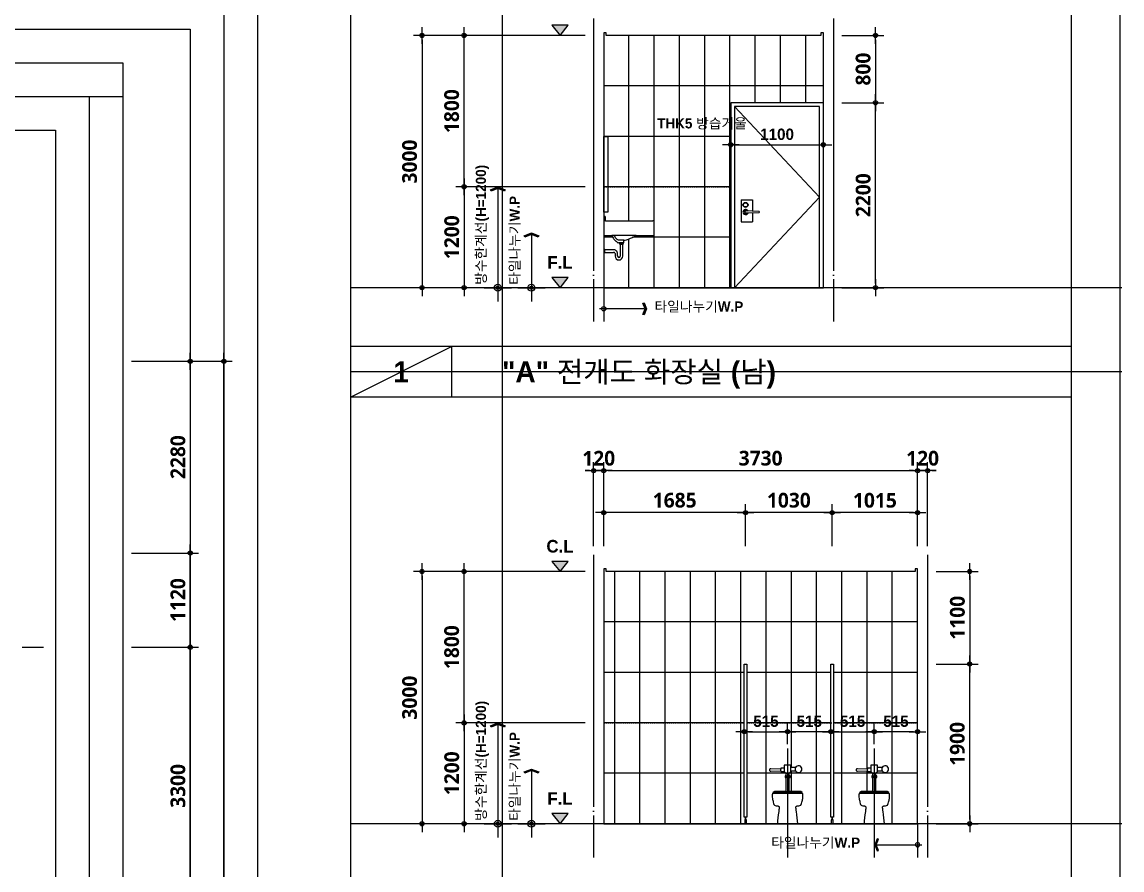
# Model space of a CAD drawing. Header units: millimetres. Extents: x 0 to 336000, y 0 to 30768.
# Drawn here: x 65425 to 78500, y 15100 to 25185 of the extents above; entities that cross this region are included whole.
import ezdxf
from ezdxf.enums import TextEntityAlignment as Align

# ---------------------------------------------------------------- set-up
doc = ezdxf.new("R2010")
doc.units = ezdxf.units.MM
doc.header["$LTSCALE"] = 50
doc.linetypes.add('CEN', pattern=[62, 60, -1, 0, -1])
doc.linetypes.add('HID', pattern=[0.5, 0.25, -0.25])
doc.layers.get('Defpoints').update_dxf_attribs({"color": 153})
for name, color, linetype in [('A-ANNO-DIM', 4, 'Continuous'), ('A-ANNO-GRA1', 7, 'Continuous'), ('A-ANNO-LEAD', 4, 'Continuous'), ('A-ANNO-SYMB', 7, 'Continuous'), ('A-ANNO-TEXT1', 7, 'Continuous'), ('A-CEN', 1, 'CEN'), ('A-FLOR-TOIL-ELE1', 3, 'Continuous'), ('A-FLOR-TOIL-ELE2', 4, 'Continuous'), ('A-FLOR-TOIL-TILE', 8, 'Continuous'), ('A-ST-AXIS-DIM', 7, 'Continuous'), ('CEN', 1, 'Continuous'), ('DIM', 7, 'Continuous'), ('DOOR', 4, 'Continuous'), ('ELE2', 3, 'Continuous'), ('FUR', 4, 'Continuous'), ('HID', 7, 'HID'), ('TIL', 8, 'Continuous'), ('TO', 4, 'Continuous'), ('WIN', 6, 'Continuous')]:
    doc.layers.add(name, color=color, linetype=linetype)
doc.layers.add('G(그리드1)', color=185, linetype='Continuous', plot=False)
doc.layers.add('G(그리드2)', color=235, linetype='Continuous', plot=False)
doc.styles.add('2020음성 1차', font='나눔고딕Bold.ttf')
doc.styles.add('SH_진천_나눔', font='')
doc.styles.get('SH_진천_나눔').set_extended_font_data('NanumGothic', bold=True)
doc.dimstyles.new('SHP 50', dxfattribs={"dimscale": 50, "dimtxt": 3.5, "dimasz": 1, "dimexe": 2, "dimexo": 2, "dimgap": 1, "dimtad": 1, "dimdec": 0, "dimzin": 0, "dimdsep": 46, "dimtxsty": 'SH_진천_나눔', "dimblk": 'DIMDOT', "dimcen": 0.09, "dimclrd": 256, "dimclre": 256, "dimclrt": 3, "dimadec": 0, "dimazin": 1, "dimtfac": 1, "dimtdec": 0, "dimtix": 1, "dimtmove": 2, "dimatfit": 0, "dimldrblk": 'DIMDOT', "dimfxl": 1, "dimtolj": 1, "dimtzin": 0, "dimlwd": -1, "dimlwe": -1, "dimarcsym": 0})
doc.dimstyles.new('SHP 50내부', dxfattribs={"dimscale": 50, "dimtxt": 2.7, "dimasz": 1, "dimexe": 2, "dimexo": 2, "dimgap": 1, "dimtad": 1, "dimdec": 0, "dimzin": 0, "dimdsep": 46, "dimtxsty": '2020음성 1차', "dimblk": 'DIMDOT', "dimcen": 0.09, "dimclrd": 256, "dimclre": 256, "dimclrt": 3, "dimadec": 0, "dimazin": 1, "dimtfac": 1, "dimtdec": 0, "dimtix": 1, "dimtmove": 2, "dimatfit": 0, "dimldrblk": 'DIMDOT', "dimfxl": 1, "dimtolj": 1, "dimtzin": 0, "dimlwd": -1, "dimlwe": -1, "dimarcsym": 0})

# ---------------------------------------------------------------- blocks, each defined once
blk = doc.blocks.new('DIMDOT')
at = {"color": 0}
blk.add_line((-2, 0), (2, 0), dxfattribs=at)
for radius in [0.5, 0.25]:
    blk.add_circle((0, 0), radius, dxfattribs=at)
blk = doc.blocks.new('*D15667')
at = {"layer": 'A-ST-AXIS-DIM'}
for p, q in [((66725, 21150), (67925, 21150)), ((67825, 7400), (67825, 21100)), ((66725, 7350), (67925, 7350))]:
    blk.add_line(p, q, dxfattribs=at)
at = {"layer": 'Defpoints', "color": 0}
for p in [(66625, 21150), (67825, 21150), (66625, 7350)]:
    blk.add_point(p, dxfattribs=at)
at = {"layer": 'A-ST-AXIS-DIM', "linetype": 'ByBlock', "xscale": 50, "yscale": 50, "zscale": 50}
for p, rotation in [((67825, 21150), 90), ((67825, 7350), 270)]:
    blk.add_blockref('DIMDOT', p, dxfattribs=dict(at, rotation=rotation))
at = {"layer": 'A-ST-AXIS-DIM', "color": 3, "insert": (67679, 14250), "char_height": 175, "attachment_point": 5, "rotation": 90, "style": 'SH_진천_나눔'}
blk.add_mtext('\\A1;13800', dxfattribs=at)
blk = doc.blocks.new('*D15668')
at = {"layer": 'A-ST-AXIS-DIM'}
for p, q in [((66725, 21150), (67525, 21150)), ((67425, 21100), (67425, 18920)), ((66725, 18870), (67525, 18870))]:
    blk.add_line(p, q, dxfattribs=at)
at = {"layer": 'Defpoints', "color": 0}
for p in [(66625, 21150), (66625, 18870), (67425, 18870)]:
    blk.add_point(p, dxfattribs=at)
at = {"layer": 'A-ST-AXIS-DIM', "linetype": 'ByBlock', "xscale": 50, "yscale": 50, "zscale": 50}
for p, rotation in [((67425, 21150), 90), ((67425, 18870), 270)]:
    blk.add_blockref('DIMDOT', p, dxfattribs=dict(at, rotation=rotation))
at = {"layer": 'A-ST-AXIS-DIM', "color": 3, "insert": (67279, 20010), "char_height": 175, "attachment_point": 5, "rotation": 90, "style": 'SH_진천_나눔'}
blk.add_mtext('\\A1;2280', dxfattribs=at)
blk = doc.blocks.new('*D15669')
at = {"layer": 'A-ST-AXIS-DIM'}
for p, q in [((66725, 17750), (67525, 17750)), ((67425, 14500), (67425, 17700)), ((66725, 14450), (67525, 14450))]:
    blk.add_line(p, q, dxfattribs=at)
at = {"layer": 'Defpoints', "color": 0}
for p in [(66625, 17750), (67425, 17750), (66625, 14450)]:
    blk.add_point(p, dxfattribs=at)
at = {"layer": 'A-ST-AXIS-DIM', "linetype": 'ByBlock', "xscale": 50, "yscale": 50, "zscale": 50}
for p, rotation in [((67425, 17750), 90), ((67425, 14450), 270)]:
    blk.add_blockref('DIMDOT', p, dxfattribs=dict(at, rotation=rotation))
at = {"layer": 'A-ST-AXIS-DIM', "color": 3, "insert": (67279, 16100), "char_height": 175, "attachment_point": 5, "rotation": 90, "style": 'SH_진천_나눔'}
blk.add_mtext('\\A1;3300', dxfattribs=at)
blk = doc.blocks.new('*D16181')
at = {"layer": 'A-ST-AXIS-DIM'}
for p, q in [((66725, 18870), (67525, 18870)), ((67425, 17800), (67425, 18820)), ((66725, 17750), (67525, 17750))]:
    blk.add_line(p, q, dxfattribs=at)
at = {"layer": 'Defpoints', "color": 0}
for p in [(66625, 18870), (67425, 18870), (66625, 17750)]:
    blk.add_point(p, dxfattribs=at)
at = {"layer": 'A-ST-AXIS-DIM', "linetype": 'ByBlock', "xscale": 50, "yscale": 50, "zscale": 50}
for p, rotation in [((67425, 18870), 90), ((67425, 17750), 270)]:
    blk.add_blockref('DIMDOT', p, dxfattribs=dict(at, rotation=rotation))
at = {"layer": 'A-ST-AXIS-DIM', "color": 3, "insert": (67279, 18310), "char_height": 175, "attachment_point": 5, "rotation": 90, "style": 'SH_진천_나눔'}
blk.add_mtext('\\A1;1120', dxfattribs=at)
blk = doc.blocks.new('*D20663')
at = {"layer": 'A-ST-AXIS-DIM'}
for p, q in [((72120, 25025), (70080, 25025)), ((70180, 24975), (70180, 22075)), ((72120, 22025), (70080, 22025))]:
    blk.add_line(p, q, dxfattribs=at)
at = {"layer": 'Defpoints', "color": 0}
for p in [(72220, 25025), (70180, 22025), (72220, 22025)]:
    blk.add_point(p, dxfattribs=at)
at = {"layer": 'A-ST-AXIS-DIM', "linetype": 'ByBlock', "xscale": 50, "yscale": 50, "zscale": 50}
for p, rotation in [((70180, 25025), 90), ((70180, 22025), 270)]:
    blk.add_blockref('DIMDOT', p, dxfattribs=dict(at, rotation=rotation))
at = {"layer": 'A-ST-AXIS-DIM', "color": 3, "insert": (70033, 23525), "char_height": 175, "attachment_point": 5, "rotation": 90, "style": 'SH_진천_나눔'}
blk.add_mtext('\\A1;3000', dxfattribs=at)
blk = doc.blocks.new('*D20664')
at = {"layer": 'A-ST-AXIS-DIM'}
for p, q in [((72120, 25025), (70580, 25025)), ((70680, 23275), (70680, 24975)), ((72120, 23225), (70580, 23225))]:
    blk.add_line(p, q, dxfattribs=at)
at = {"layer": 'Defpoints', "color": 0}
for p in [(70680, 25025), (72220, 25025), (72220, 23225)]:
    blk.add_point(p, dxfattribs=at)
at = {"layer": 'A-ST-AXIS-DIM', "linetype": 'ByBlock', "xscale": 50, "yscale": 50, "zscale": 50}
for p, rotation in [((70680, 25025), 90), ((70680, 23225), 270)]:
    blk.add_blockref('DIMDOT', p, dxfattribs=dict(at, rotation=rotation))
at = {"layer": 'A-ST-AXIS-DIM', "color": 3, "insert": (70533, 24125), "char_height": 175, "attachment_point": 5, "rotation": 90, "style": 'SH_진천_나눔'}
blk.add_mtext('\\A1;1800', dxfattribs=at)
blk = doc.blocks.new('*D20665')
at = {"layer": 'A-ST-AXIS-DIM'}
for p, q in [((72120, 23225), (70580, 23225)), ((70680, 23175), (70680, 22075)), ((72120, 22025), (70580, 22025))]:
    blk.add_line(p, q, dxfattribs=at)
at = {"layer": 'Defpoints', "color": 0}
for p in [(72220, 23225), (70680, 22025), (72220, 22025)]:
    blk.add_point(p, dxfattribs=at)
at = {"layer": 'A-ST-AXIS-DIM', "linetype": 'ByBlock', "xscale": 50, "yscale": 50, "zscale": 50}
for p, rotation in [((70680, 23225), 90), ((70680, 22025), 270)]:
    blk.add_blockref('DIMDOT', p, dxfattribs=dict(at, rotation=rotation))
at = {"layer": 'A-ST-AXIS-DIM', "color": 3, "insert": (70534, 22625), "char_height": 175, "attachment_point": 5, "rotation": 90, "style": 'SH_진천_나눔'}
blk.add_mtext('\\A1;1200', dxfattribs=at)
blk = doc.blocks.new('*D20666')
at = {"layer": 'A-ST-AXIS-DIM'}
for p, q in [((75170, 24225), (75670, 24225)), ((75570, 22075), (75570, 24175)), ((75170, 22025), (75670, 22025))]:
    blk.add_line(p, q, dxfattribs=at)
at = {"layer": 'Defpoints', "color": 0}
for p in [(75070, 24225), (75570, 24225), (75070, 22025)]:
    blk.add_point(p, dxfattribs=at)
at = {"layer": 'A-ST-AXIS-DIM', "linetype": 'ByBlock', "xscale": 50, "yscale": 50, "zscale": 50}
for p, rotation in [((75570, 24225), 90), ((75570, 22025), 270)]:
    blk.add_blockref('DIMDOT', p, dxfattribs=dict(at, rotation=rotation))
at = {"layer": 'A-ST-AXIS-DIM', "color": 3, "insert": (75424, 23125), "char_height": 175, "attachment_point": 5, "rotation": 90, "style": 'SH_진천_나눔'}
blk.add_mtext('\\A1;2200', dxfattribs=at)
blk = doc.blocks.new('*D20667')
at = {"layer": 'A-ST-AXIS-DIM'}
for p, q in [((75170, 25025), (75670, 25025)), ((75570, 24975), (75570, 24275)), ((75170, 24225), (75670, 24225))]:
    blk.add_line(p, q, dxfattribs=at)
at = {"layer": 'Defpoints', "color": 0}
for p in [(75070, 25025), (75070, 24225), (75570, 24225)]:
    blk.add_point(p, dxfattribs=at)
at = {"layer": 'A-ST-AXIS-DIM', "linetype": 'ByBlock', "xscale": 50, "yscale": 50, "zscale": 50}
for p, rotation in [((75570, 25025), 90), ((75570, 24225), 270)]:
    blk.add_blockref('DIMDOT', p, dxfattribs=dict(at, rotation=rotation))
at = {"layer": 'A-ST-AXIS-DIM', "color": 3, "insert": (75423, 24625), "char_height": 175, "attachment_point": 5, "rotation": 90, "style": 'SH_진천_나눔'}
blk.add_mtext('\\A1;800', dxfattribs=at)
blk = doc.blocks.new('ARROWX')
blk.add_lwpolyline([(-0.2, -0.5), (-0.293, -0.463), (-0.108, 0), (-0.293, 0.463), (-0.2, 0.5), (0, 0)], close=True)
for points in [[(-0.2, 0.5), (-0.293, 0.463), (0, 0), (-0.108, 0)], [(0, 0), (-0.108, 0), (-0.2, -0.5), (-0.293, -0.463)]]:
    blk.add_solid(points)
blk = doc.blocks.new('Z_DOT')
at = {"layer": 'DIM', "color": 0}
for p, q in [((0, -3), (0, 3)), ((-3, 0), (3, 0))]:
    blk.add_line(p, q, dxfattribs=at)
for radius in [0.75, 0.375]:
    blk.add_circle((0, 0), radius, dxfattribs=at)
blk = doc.blocks.new('_CIDOTB')
at = {"color": 0, "linetype": 'ByBlock'}
blk.add_line((2, 0), (-1, 0), dxfattribs=at)
blk.add_circle((0, 0), 0.5, dxfattribs=at)
blk = doc.blocks.new('*D20671')
at = {"layer": 'A-ANNO-DIM'}
for p, q in [((73850, 23625), (73850, 23825)), ((74950, 23625), (74950, 23825)), ((73900, 23725), (74900, 23725))]:
    blk.add_line(p, q, dxfattribs=at)
at = {"layer": 'Defpoints', "color": 0}
for p in [(74950, 23725), (73850, 23525), (74950, 23525)]:
    blk.add_point(p, dxfattribs=at)
at = {"layer": 'A-ANNO-DIM', "linetype": 'ByBlock', "xscale": 50, "yscale": 50, "zscale": 50, "rotation": 180}
blk.add_blockref('DIMDOT', (73850, 23725), dxfattribs=at)
at = {"layer": 'A-ANNO-DIM', "linetype": 'ByBlock', "xscale": 50, "yscale": 50, "zscale": 50}
blk.add_blockref('DIMDOT', (74950, 23725), dxfattribs=at)
at = {"layer": 'A-ANNO-DIM', "color": 3, "insert": (74400, 23849), "char_height": 135, "attachment_point": 5, "style": '2020음성 1차'}
blk.add_mtext('\\A1;1100', dxfattribs=at)
blk = doc.blocks.new('*D20688')
at = {"layer": 'A-ST-AXIS-DIM'}
for p, q in [((72220, 18950), (72220, 19950)), ((72340, 18950), (72340, 19950)), ((72170, 19850), (72120, 19850)), ((72340, 19850), (72220, 19850)), ((72390, 19850), (72440, 19850))]:
    blk.add_line(p, q, dxfattribs=at)
at = {"layer": 'Defpoints', "color": 0}
for p in [(72220, 19850), (72220, 18850), (72340, 18850)]:
    blk.add_point(p, dxfattribs=at)
at = {"layer": 'A-ST-AXIS-DIM', "linetype": 'ByBlock', "xscale": 50, "yscale": 50, "zscale": 50}
blk.add_blockref('DIMDOT', (72220, 19850), dxfattribs=at)
at = {"layer": 'A-ST-AXIS-DIM', "linetype": 'ByBlock', "xscale": 50, "yscale": 50, "zscale": 50, "rotation": 180}
blk.add_blockref('DIMDOT', (72340, 19850), dxfattribs=at)
at = {"layer": 'A-ST-AXIS-DIM', "color": 3, "insert": (72280, 19996), "char_height": 175, "attachment_point": 5, "style": 'SH_진천_나눔'}
blk.add_mtext('\\A1;120', dxfattribs=at)
blk = doc.blocks.new('*D20689')
at = {"layer": 'A-ST-AXIS-DIM'}
for p, q in [((72340, 18950), (72340, 19950)), ((76070, 18950), (76070, 19950)), ((72390, 19850), (76020, 19850))]:
    blk.add_line(p, q, dxfattribs=at)
at = {"layer": 'Defpoints', "color": 0}
for p in [(76070, 19850), (72340, 18850), (76070, 18850)]:
    blk.add_point(p, dxfattribs=at)
at = {"layer": 'A-ST-AXIS-DIM', "linetype": 'ByBlock', "xscale": 50, "yscale": 50, "zscale": 50, "rotation": 180}
blk.add_blockref('DIMDOT', (72340, 19850), dxfattribs=at)
at = {"layer": 'A-ST-AXIS-DIM', "linetype": 'ByBlock', "xscale": 50, "yscale": 50, "zscale": 50}
blk.add_blockref('DIMDOT', (76070, 19850), dxfattribs=at)
at = {"layer": 'A-ST-AXIS-DIM', "color": 3, "insert": (74205, 19997), "char_height": 175, "attachment_point": 5, "style": 'SH_진천_나눔'}
blk.add_mtext('\\A1;3730', dxfattribs=at)
blk = doc.blocks.new('*D20690')
at = {"layer": 'A-ST-AXIS-DIM'}
for p, q in [((76070, 18950), (76070, 19950)), ((76190, 18950), (76190, 19950)), ((76020, 19850), (75970, 19850)), ((76070, 19850), (76190, 19850)), ((76240, 19850), (76290, 19850))]:
    blk.add_line(p, q, dxfattribs=at)
at = {"layer": 'Defpoints', "color": 0}
for p in [(76190, 19850), (76070, 18850), (76190, 18850)]:
    blk.add_point(p, dxfattribs=at)
at = {"layer": 'A-ST-AXIS-DIM', "linetype": 'ByBlock', "xscale": 50, "yscale": 50, "zscale": 50}
blk.add_blockref('DIMDOT', (76070, 19850), dxfattribs=at)
at = {"layer": 'A-ST-AXIS-DIM', "linetype": 'ByBlock', "xscale": 50, "yscale": 50, "zscale": 50, "rotation": 180}
blk.add_blockref('DIMDOT', (76190, 19850), dxfattribs=at)
at = {"layer": 'A-ST-AXIS-DIM', "color": 3, "insert": (76130, 19996), "char_height": 175, "attachment_point": 5, "style": 'SH_진천_나눔'}
blk.add_mtext('\\A1;120', dxfattribs=at)
blk = doc.blocks.new('*D20691')
at = {"layer": 'A-ST-AXIS-DIM'}
for p, q in [((72120, 18650), (70080, 18650)), ((70180, 18600), (70180, 15700)), ((72120, 15650), (70080, 15650))]:
    blk.add_line(p, q, dxfattribs=at)
at = {"layer": 'Defpoints', "color": 0}
for p in [(72220, 18650), (70180, 15650), (72220, 15650)]:
    blk.add_point(p, dxfattribs=at)
at = {"layer": 'A-ST-AXIS-DIM', "linetype": 'ByBlock', "xscale": 50, "yscale": 50, "zscale": 50}
for p, rotation in [((70180, 18650), 90), ((70180, 15650), 270)]:
    blk.add_blockref('DIMDOT', p, dxfattribs=dict(at, rotation=rotation))
at = {"layer": 'A-ST-AXIS-DIM', "color": 3, "insert": (70033, 17150), "char_height": 175, "attachment_point": 5, "rotation": 90, "style": 'SH_진천_나눔'}
blk.add_mtext('\\A1;3000', dxfattribs=at)
blk = doc.blocks.new('*D20692')
at = {"layer": 'A-ST-AXIS-DIM'}
for p, q in [((72120, 18650), (70580, 18650)), ((70680, 16900), (70680, 18600)), ((72120, 16850), (70580, 16850))]:
    blk.add_line(p, q, dxfattribs=at)
at = {"layer": 'Defpoints', "color": 0}
for p in [(70680, 18650), (72220, 18650), (72220, 16850)]:
    blk.add_point(p, dxfattribs=at)
at = {"layer": 'A-ST-AXIS-DIM', "linetype": 'ByBlock', "xscale": 50, "yscale": 50, "zscale": 50}
for p, rotation in [((70680, 18650), 90), ((70680, 16850), 270)]:
    blk.add_blockref('DIMDOT', p, dxfattribs=dict(at, rotation=rotation))
at = {"layer": 'A-ST-AXIS-DIM', "color": 3, "insert": (70533, 17750), "char_height": 175, "attachment_point": 5, "rotation": 90, "style": 'SH_진천_나눔'}
blk.add_mtext('\\A1;1800', dxfattribs=at)
blk = doc.blocks.new('*D20693')
at = {"layer": 'A-ST-AXIS-DIM'}
for p, q in [((72120, 16850), (70580, 16850)), ((70680, 16800), (70680, 15700)), ((72120, 15650), (70580, 15650))]:
    blk.add_line(p, q, dxfattribs=at)
at = {"layer": 'Defpoints', "color": 0}
for p in [(72220, 16850), (70680, 15650), (72220, 15650)]:
    blk.add_point(p, dxfattribs=at)
at = {"layer": 'A-ST-AXIS-DIM', "linetype": 'ByBlock', "xscale": 50, "yscale": 50, "zscale": 50}
for p, rotation in [((70680, 16850), 90), ((70680, 15650), 270)]:
    blk.add_blockref('DIMDOT', p, dxfattribs=dict(at, rotation=rotation))
at = {"layer": 'A-ST-AXIS-DIM', "color": 3, "insert": (70534, 16250), "char_height": 175, "attachment_point": 5, "rotation": 90, "style": 'SH_진천_나눔'}
blk.add_mtext('\\A1;1200', dxfattribs=at)
blk = doc.blocks.new('*D20694')
at = {"layer": 'A-ST-AXIS-DIM'}
for p, q in [((76290, 17550), (76790, 17550)), ((76690, 15700), (76690, 17500)), ((76290, 15650), (76790, 15650))]:
    blk.add_line(p, q, dxfattribs=at)
at = {"layer": 'Defpoints', "color": 0}
for p in [(76190, 17550), (76690, 17550), (76190, 15650)]:
    blk.add_point(p, dxfattribs=at)
at = {"layer": 'A-ST-AXIS-DIM', "linetype": 'ByBlock', "xscale": 50, "yscale": 50, "zscale": 50}
for p, rotation in [((76690, 17550), 90), ((76690, 15650), 270)]:
    blk.add_blockref('DIMDOT', p, dxfattribs=dict(at, rotation=rotation))
at = {"layer": 'A-ST-AXIS-DIM', "color": 3, "insert": (76543, 16600), "char_height": 175, "attachment_point": 5, "rotation": 90, "style": 'SH_진천_나눔'}
blk.add_mtext('\\A1;1900', dxfattribs=at)
blk = doc.blocks.new('*D20695')
at = {"layer": 'A-ST-AXIS-DIM'}
for p, q in [((76290, 18650), (76790, 18650)), ((76690, 18600), (76690, 17600)), ((76290, 17550), (76790, 17550))]:
    blk.add_line(p, q, dxfattribs=at)
at = {"layer": 'Defpoints', "color": 0}
for p in [(76190, 18650), (76190, 17550), (76690, 17550)]:
    blk.add_point(p, dxfattribs=at)
at = {"layer": 'A-ST-AXIS-DIM', "linetype": 'ByBlock', "xscale": 50, "yscale": 50, "zscale": 50}
for p, rotation in [((76690, 18650), 90), ((76690, 17550), 270)]:
    blk.add_blockref('DIMDOT', p, dxfattribs=dict(at, rotation=rotation))
at = {"layer": 'A-ST-AXIS-DIM', "color": 3, "insert": (76544, 18100), "char_height": 175, "attachment_point": 5, "rotation": 90, "style": 'SH_진천_나눔'}
blk.add_mtext('\\A1;1100', dxfattribs=at)
blk = doc.blocks.new('*D20696')
at = {"layer": 'A-ST-AXIS-DIM'}
for p, q in [((72340, 18950), (72340, 19450)), ((74025, 18950), (74025, 19450)), ((73975, 19350), (72390, 19350))]:
    blk.add_line(p, q, dxfattribs=at)
at = {"layer": 'Defpoints', "color": 0}
for p in [(72340, 19350), (72340, 18850), (74025, 18850)]:
    blk.add_point(p, dxfattribs=at)
at = {"layer": 'A-ST-AXIS-DIM', "linetype": 'ByBlock', "xscale": 50, "yscale": 50, "zscale": 50, "rotation": 180}
blk.add_blockref('DIMDOT', (72340, 19350), dxfattribs=at)
at = {"layer": 'A-ST-AXIS-DIM', "linetype": 'ByBlock', "xscale": 50, "yscale": 50, "zscale": 50}
blk.add_blockref('DIMDOT', (74025, 19350), dxfattribs=at)
at = {"layer": 'A-ST-AXIS-DIM', "color": 3, "insert": (73183, 19497), "char_height": 175, "attachment_point": 5, "style": 'SH_진천_나눔'}
blk.add_mtext('\\A1;1685', dxfattribs=at)
blk = doc.blocks.new('*D20697')
at = {"layer": 'A-ST-AXIS-DIM'}
for p, q in [((75055, 18950), (75055, 19450)), ((76070, 18950), (76070, 19450)), ((76020, 19350), (75105, 19350))]:
    blk.add_line(p, q, dxfattribs=at)
at = {"layer": 'Defpoints', "color": 0}
for p in [(75055, 19350), (75055, 18850), (76070, 18850)]:
    blk.add_point(p, dxfattribs=at)
at = {"layer": 'A-ST-AXIS-DIM', "linetype": 'ByBlock', "xscale": 50, "yscale": 50, "zscale": 50, "rotation": 180}
blk.add_blockref('DIMDOT', (75055, 19350), dxfattribs=at)
at = {"layer": 'A-ST-AXIS-DIM', "linetype": 'ByBlock', "xscale": 50, "yscale": 50, "zscale": 50}
blk.add_blockref('DIMDOT', (76070, 19350), dxfattribs=at)
at = {"layer": 'A-ST-AXIS-DIM', "color": 3, "insert": (75563, 19496), "char_height": 175, "attachment_point": 5, "style": 'SH_진천_나눔'}
blk.add_mtext('\\A1;1015', dxfattribs=at)
blk = doc.blocks.new('*D20699')
at = {"layer": 'A-ST-AXIS-DIM'}
for p, q in [((74025, 18950), (74025, 19450)), ((75055, 18950), (75055, 19450)), ((75005, 19350), (74075, 19350))]:
    blk.add_line(p, q, dxfattribs=at)
at = {"layer": 'Defpoints', "color": 0}
for p in [(74025, 19350), (74025, 18850), (75055, 18850)]:
    blk.add_point(p, dxfattribs=at)
at = {"layer": 'A-ST-AXIS-DIM', "linetype": 'ByBlock', "xscale": 50, "yscale": 50, "zscale": 50, "rotation": 180}
blk.add_blockref('DIMDOT', (74025, 19350), dxfattribs=at)
at = {"layer": 'A-ST-AXIS-DIM', "linetype": 'ByBlock', "xscale": 50, "yscale": 50, "zscale": 50}
blk.add_blockref('DIMDOT', (75055, 19350), dxfattribs=at)
at = {"layer": 'A-ST-AXIS-DIM', "color": 3, "insert": (74540, 19497), "char_height": 175, "attachment_point": 5, "style": 'SH_진천_나눔'}
blk.add_mtext('\\A1;1030', dxfattribs=at)
blk = doc.blocks.new('*D20700')
at = {"layer": 'A-ANNO-DIM'}
for p, q in [((74525, 16598), (74525, 16845)), ((74990, 16745), (74575, 16745)), ((75040, 16598), (75040, 16845))]:
    blk.add_line(p, q, dxfattribs=at)
at = {"layer": 'Defpoints', "color": 0}
for p in [(74525, 16745), (74525, 16498), (75040, 16498)]:
    blk.add_point(p, dxfattribs=at)
at = {"layer": 'A-ANNO-DIM', "linetype": 'ByBlock', "xscale": 50, "yscale": 50, "zscale": 50, "rotation": 180}
blk.add_blockref('DIMDOT', (74525, 16745), dxfattribs=at)
at = {"layer": 'A-ANNO-DIM', "linetype": 'ByBlock', "xscale": 50, "yscale": 50, "zscale": 50}
blk.add_blockref('DIMDOT', (75040, 16745), dxfattribs=at)
at = {"layer": 'A-ANNO-DIM', "color": 3, "insert": (74783, 16869), "char_height": 135, "attachment_point": 5, "style": '2020음성 1차'}
blk.add_mtext('\\A1;515', dxfattribs=at)
blk = doc.blocks.new('*D20701')
at = {"layer": 'A-ANNO-DIM'}
for p, q in [((74010, 16598), (74010, 16845)), ((74060, 16745), (74475, 16745)), ((74525, 16598), (74525, 16845))]:
    blk.add_line(p, q, dxfattribs=at)
at = {"layer": 'Defpoints', "color": 0}
for p in [(74525, 16745), (74010, 16498), (74525, 16498)]:
    blk.add_point(p, dxfattribs=at)
at = {"layer": 'A-ANNO-DIM', "linetype": 'ByBlock', "xscale": 50, "yscale": 50, "zscale": 50, "rotation": 180}
blk.add_blockref('DIMDOT', (74010, 16745), dxfattribs=at)
at = {"layer": 'A-ANNO-DIM', "linetype": 'ByBlock', "xscale": 50, "yscale": 50, "zscale": 50}
blk.add_blockref('DIMDOT', (74525, 16745), dxfattribs=at)
at = {"layer": 'A-ANNO-DIM', "color": 3, "insert": (74268, 16869), "char_height": 135, "attachment_point": 5, "style": '2020음성 1차'}
blk.add_mtext('\\A1;515', dxfattribs=at)
blk = doc.blocks.new('*D20702')
at = {"layer": 'A-ANNO-DIM'}
for p, q in [((75555, 16598), (75555, 16845)), ((76020, 16745), (75605, 16745)), ((76070, 16598), (76070, 16845))]:
    blk.add_line(p, q, dxfattribs=at)
at = {"layer": 'Defpoints', "color": 0}
for p in [(75555, 16745), (75555, 16498), (76070, 16498)]:
    blk.add_point(p, dxfattribs=at)
at = {"layer": 'A-ANNO-DIM', "linetype": 'ByBlock', "xscale": 50, "yscale": 50, "zscale": 50, "rotation": 180}
blk.add_blockref('DIMDOT', (75555, 16745), dxfattribs=at)
at = {"layer": 'A-ANNO-DIM', "linetype": 'ByBlock', "xscale": 50, "yscale": 50, "zscale": 50}
blk.add_blockref('DIMDOT', (76070, 16745), dxfattribs=at)
at = {"layer": 'A-ANNO-DIM', "color": 3, "insert": (75813, 16869), "char_height": 135, "attachment_point": 5, "style": '2020음성 1차'}
blk.add_mtext('\\A1;515', dxfattribs=at)
blk = doc.blocks.new('*D20703')
at = {"layer": 'A-ANNO-DIM'}
for p, q in [((75040, 16598), (75040, 16845)), ((75090, 16745), (75505, 16745)), ((75555, 16598), (75555, 16845))]:
    blk.add_line(p, q, dxfattribs=at)
at = {"layer": 'Defpoints', "color": 0}
for p in [(75555, 16745), (75040, 16498), (75555, 16498)]:
    blk.add_point(p, dxfattribs=at)
at = {"layer": 'A-ANNO-DIM', "linetype": 'ByBlock', "xscale": 50, "yscale": 50, "zscale": 50, "rotation": 180}
blk.add_blockref('DIMDOT', (75040, 16745), dxfattribs=at)
at = {"layer": 'A-ANNO-DIM', "linetype": 'ByBlock', "xscale": 50, "yscale": 50, "zscale": 50}
blk.add_blockref('DIMDOT', (75555, 16745), dxfattribs=at)
at = {"layer": 'A-ANNO-DIM', "color": 3, "insert": (75298, 16869), "char_height": 135, "attachment_point": 5, "style": '2020음성 1차'}
blk.add_mtext('\\A1;515', dxfattribs=at)

msp = doc.modelspace()

# ---------------------------------------------------------------- hatches: boundary and pattern name
at = {"layer": 'A-ANNO-SYMB', "transparency": 33554687}
h = msp.add_hatch(color=256, dxfattribs=at)
h.dxf.hatch_style = 1
h.paths.add_polyline_path([(71915.5, 25145.5), (71724.5, 25145.5), (71820, 25025)])
h = msp.add_hatch(color=256, dxfattribs=at)
h.dxf.hatch_style = 1
h.paths.add_polyline_path([(71915.5, 22145.5), (71724.5, 22145.5), (71820, 22025)])
h = msp.add_hatch(color=256, dxfattribs=at)
h.dxf.hatch_style = 1
h.paths.add_polyline_path([(71915.5, 18770.5), (71724.5, 18770.5), (71820, 18650)])
h = msp.add_hatch(color=256, dxfattribs=at)
h.dxf.hatch_style = 1
h.paths.add_polyline_path([(71915.5, 15770.5), (71724.5, 15770.5), (71820, 15650)])

# ---------------------------------------------------------------- linework, layer by layer
msp.add_line((65425.2, 17750), (65679, 17750))
at = {"layer": 'A-ANNO-GRA1'}
for p, q in [((69331.3, 27100), (69331.3, 1600)), ((77900, 21325), (69331.3, 21325)), ((70531.3, 21325), (70531.3, 20725)), ((77900, 20725), (69331.3, 20725))]:
    msp.add_line(p, q, dxfattribs=at)
msp.add_lwpolyline([(43625.2, 27100), (43625.2, 1600), (77900, 1600), (77900, 27100)], close=True, dxfattribs=at)
at = {"layer": 'A-ANNO-LEAD'}
msp.add_lwpolyline([(72370.5, 23547.3, 0, 40, 0), (72437.4, 23646.9, 0, 0, 0), (72659.3, 23977.9, 0, 0, 0), (72909.3, 23977.9, 0, 0, 0)], format="xyseb", dxfattribs=at)
at = {"layer": 'A-ANNO-SYMB'}
for p, q in [((71080, 23206.4), (71080, 22126.4)), ((71480, 22650.4), (71480, 22187)), ((72826.1, 21775), (72440, 21775)), ((71080, 16831.4), (71080, 15751.4)), ((71480, 16275.4), (71480, 15812)), ((75583.9, 15400), (75970, 15400))]:
    msp.add_line(p, q, dxfattribs=at)
at = {"layer": 'A-ANNO-SYMB', "transparency": 33554687}
for points in [[(71915.5, 25145.5), (71724.5, 25145.5), (71820, 25025)], [(71915.5, 22145.5), (71724.5, 22145.5), (71820, 22025)], [(71915.5, 18770.5), (71724.5, 18770.5), (71820, 18650)], [(71915.5, 15770.5), (71724.5, 15770.5), (71820, 15650)]]:
    msp.add_lwpolyline(points, close=True, dxfattribs=at)
at = {"layer": 'A-CEN'}
for p, q in [((72220, 25225), (72220, 21625)), ((75070, 25225), (75070, 21625)), ((72220, 18850), (72220, 15250)), ((76190, 18850), (76190, 15250))]:
    msp.add_line(p, q, dxfattribs=at)
at = {"layer": 'A-FLOR-TOIL-ELE1'}
msp.add_lwpolyline([(73850, 22025), (74950, 22025), (74950, 24225), (73850, 24225)], close=True, dxfattribs=at)
at = {"layer": 'A-FLOR-TOIL-ELE2'}
for p, q in [((73975.2, 23070.8), (73975.2, 22809)), ((73975.2, 23070.8), (74106.1, 23070.8)), ((74106.1, 23070.8), (74106.1, 22935.2)), ((74183.5, 22932.9), (74026.4, 22937.6)), ((74183.5, 22917.1), (74026.4, 22912.4)), ((74106.1, 22914.8), (74106.1, 22809)), ((73975.2, 22809), (74106.1, 22809)), ((74445, 16280), (74445, 16300)), ((74485, 16310), (74485, 16270)), ((74505, 16250), (74545, 16250)), ((74505, 16220), (74545, 16220)), ((74565, 16280), (74565, 16320)), ((75475, 16280), (75475, 16300)), ((75515, 16310), (75515, 16270)), ((75535, 16250), (75575, 16250)), ((75535, 16220), (75575, 16220)), ((75595, 16280), (75595, 16320)), ((74545, 16200), (74505, 16200)), ((75575, 16200), (75535, 16200)), ((74350, 16015), (74700, 16015)), ((75380, 16015), (75730, 16015))]:
    msp.add_line(p, q, dxfattribs=at)
for points in [[(74950, 22025), (74905, 22025), (74905, 24180), (73895.1, 24180), (73895, 22025)], [(74699.9, 16020.9), (74352.8, 16020.9)], [(74505, 16034.9), (74526.4, 16035.3), (74545, 16034.9)], [(75729.9, 16020.9), (75382.8, 16020.9)], [(75535, 16034.9), (75556.4, 16035.3), (75575, 16034.9)]]:
    msp.add_lwpolyline(points, dxfattribs=at)
for points in [[(74646.5, 15650, 0.0180129), (74630.4, 15794, -0.0149456), (74625, 15840, -0.0218705), (74624.8, 15845.3, -0.0250611), (74625, 15850, -0.1729889), (74627.3, 15855, -0.1014298), (74635, 15860, -0.0753342), (74644.7, 15862.3, 0.0479594), (74660, 15865, 0.0271373), (74681.3, 15872.2, 0.1327098), (74685, 15875, 0.0854027), (74687.7, 15879.9, 0.018228), (74695, 15905, 0.0075446), (74700.7, 15929.1, 0.0087983), (74705, 15950, 0.0459014), (74707.9, 15981.9, 0.0632361), (74705, 16005, 0.0528089), (74701.6, 16014, 0.284079), (74700, 16015), (74699.9, 16020.9), (74680.7, 16032.4), (74545, 16034.9), (74545, 16200), (74555, 16200), (74555, 16220), (74545, 16220), (74545, 16250), (74565, 16270), (74565, 16280), (74620.4, 16280, 3.7320508), (74620.4, 16320), (74565, 16320), (74565, 16345), (74485, 16345), (74485, 16310), (74445, 16310), (74445, 16300), (74325, 16305, 1.0425343), (74325, 16275), (74445, 16280), (74445, 16270), (74485, 16270), (74505, 16250), (74505, 16220), (74495, 16220), (74495, 16200), (74505, 16200), (74505, 16034.9), (74374.6, 16032.4), (74352.8, 16020.9), (74350, 16015, 0.284079), (74348.4, 16014, 0.0528089), (74345, 16005, 0.0632361), (74342.1, 15981.9, 0.0459014), (74345, 15950, 0.0087983), (74349.3, 15929.1, 0.0075446), (74355, 15905, 0.018228), (74362.3, 15879.9, 0.0854027), (74365, 15875, 0.1327098), (74368.7, 15872.2, 0.0271373), (74390, 15865, 0.0479594), (74405.3, 15862.3, -0.0753342), (74415, 15860, -0.1014298), (74422.7, 15855, -0.1729889), (74425, 15850, -0.0250611), (74425.2, 15845.3, -0.0218705), (74425, 15840, -0.0149456), (74419.6, 15794, 0.0180129), (74403.5, 15650)], [(75676.5, 15650, 0.0180129), (75660.4, 15794, -0.0149456), (75655, 15840, -0.0218705), (75654.8, 15845.3, -0.0250611), (75655, 15850, -0.1729889), (75657.3, 15855, -0.1014298), (75665, 15860, -0.0753342), (75674.7, 15862.3, 0.0479594), (75690, 15865, 0.0271373), (75711.3, 15872.2, 0.1327098), (75715, 15875, 0.0854027), (75717.7, 15879.9, 0.018228), (75725, 15905, 0.0075446), (75730.7, 15929.1, 0.0087983), (75735, 15950, 0.0459014), (75737.9, 15981.9, 0.0632361), (75735, 16005, 0.0528089), (75731.6, 16014, 0.284079), (75730, 16015), (75729.9, 16020.9), (75710.7, 16032.4), (75575, 16034.9), (75575, 16200), (75585, 16200), (75585, 16220), (75575, 16220), (75575, 16250), (75595, 16270), (75595, 16280), (75650.4, 16280, 3.7320508), (75650.4, 16320), (75595, 16320), (75595, 16345), (75515, 16345), (75515, 16310), (75475, 16310), (75475, 16300), (75355, 16305, 1.0425343), (75355, 16275), (75475, 16280), (75475, 16270), (75515, 16270), (75535, 16250), (75535, 16220), (75525, 16220), (75525, 16200), (75535, 16200), (75535, 16034.9), (75404.6, 16032.4), (75382.8, 16020.9), (75380, 16015, 0.284079), (75378.4, 16014, 0.0528089), (75375, 16005, 0.0632361), (75372.1, 15981.9, 0.0459014), (75375, 15950, 0.0087983), (75379.3, 15929.1, 0.0075446), (75385, 15905, 0.018228), (75392.3, 15879.9, 0.0854027), (75395, 15875, 0.1327098), (75398.7, 15872.2, 0.0271373), (75420, 15865, 0.0479594), (75435.3, 15862.3, -0.0753342), (75445, 15860, -0.1014298), (75452.7, 15855, -0.1729889), (75455, 15850, -0.0250611), (75455.2, 15845.3, -0.0218705), (75455, 15840, -0.0149456), (75449.6, 15794, 0.0180129), (75433.5, 15650)]]:
    msp.add_lwpolyline(points, format="xyb", close=True, dxfattribs=at)
for radius in [29.9, 24.7]:
    msp.add_circle((74024.9, 23010.1), radius, dxfattribs=at)
for centre, radius, start, end in [((74026.4, 22925), 31.4, 21.84858, 338.15142), ((74026.4, 22925), 20.4, 36.2414, 323.7586), ((74032.6, 22925), 14, 115.98923, 244.01077), ((74183.5, 22925), 7.85, 270, 90), ((74655, 16300), 40, 150, 210), ((75685, 16300), 40, 150, 210)]:
    msp.add_arc(centre, radius, start, end, dxfattribs=at)
at = {"layer": 'A-FLOR-TOIL-TILE'}
for p, q in [((72640, 22815), (72640, 25025)), ((72940, 22025), (72940, 25025)), ((73240, 22025), (73240, 25025)), ((73540, 22025), (73540, 25025)), ((73840, 22025), (73840, 25025)), ((74140, 24225), (74140, 25025)), ((74440, 24225), (74440, 25025)), ((74740, 24225), (74740, 25025)), ((74950, 24425), (72340, 24425)), ((73850, 23825), (72340, 23825)), ((73850, 23225), (72340, 23225)), ((72447.3, 22625), (72340, 22625)), ((73850, 22625), (72683.3, 22625)), ((72640, 22025), (72640, 22606.7)), ((72470, 15650), (72470, 18650)), ((72770, 15650), (72770, 18650)), ((73070, 15650), (73070, 18650)), ((73370, 15650), (73370, 18650)), ((73670, 15650), (73670, 18650)), ((73970, 15650), (73970, 18650)), ((74270, 15650), (74270, 18650)), ((74570, 16320), (74570, 18650)), ((74870, 15650), (74870, 18650)), ((75170, 15650), (75170, 18650)), ((75470, 16300.2), (75470, 18650)), ((75770, 15650), (75770, 18650)), ((76070, 18050), (72340, 18050)), ((74010, 17450), (72340, 17450)), ((75040, 17450), (74040, 17450)), ((76070, 17450), (75070, 17450)), ((74010, 16850), (72340, 16850)), ((75040, 16850), (74040, 16850)), ((76070, 16850), (75070, 16850)), ((74010, 16250), (72340, 16250)), ((75040, 16250), (74040, 16250)), ((74570, 16034.5), (74570, 16280)), ((76070, 16250), (75070, 16250)), ((75470, 16033.7), (75470, 16279.8))]:
    msp.add_line(p, q, dxfattribs=at)
at = {"layer": 'CEN'}
for p, q in [((72340, 22025), (72340, 21625)), ((74525, 16545), (74525, 15250)), ((75555, 16545), (75555, 15250)), ((76070, 15650), (76070, 15250))]:
    msp.add_line(p, q, dxfattribs=at)
at = {"layer": 'Defpoints'}
msp.add_lwpolyline([(43000, 28700), (78474.8, 28700), (78474.8, 1000), (43000, 1000)], close=True, dxfattribs=at)
at = {"layer": 'DOOR'}
for p, q in [((73850, 22025), (73850, 24225)), ((74950, 24225), (73850.1, 24225)), ((74950, 22025), (74950, 24225)), ((73895, 22025), (74905, 22025))]:
    msp.add_line(p, q, dxfattribs=at)
msp.add_lwpolyline([(74950, 22025), (74950, 24225), (73850.1, 24225), (73850, 22025), (73895, 22025)], dxfattribs=at)
at = {"layer": 'ELE2'}
for points in [[(74950, 25025), (74950, 25055), (74920, 25055), (74920, 25025), (72370, 25025), (72370, 25055), (72340, 25055), (72340, 25025), (72340, 22025), (74950, 22025)], [(76070, 18650), (76070, 18680), (76040, 18680), (76040, 18650), (72370, 18650), (72370, 18680), (72340, 18680), (72340, 18650), (72340, 15650), (76070, 15650)]]:
    msp.add_lwpolyline(points, close=True, dxfattribs=at)
at = {"layer": 'FUR'}
for p, q in [((74010, 15730), (74010, 17550)), ((74010, 17550), (74040, 17550)), ((74040, 17550), (74040, 15730)), ((75040, 15730), (75040, 17550)), ((75040, 17550), (75070, 17550)), ((75070, 17550), (75070, 15730)), ((74040, 15730), (74010, 15730)), ((75070, 15730), (75040, 15730))]:
    msp.add_line(p, q, dxfattribs=at)
for points in [[(74025, 15650), (74035, 15650), (74035, 15695, 0.4142136), (74030, 15700), (74020, 15700, 0.4142136), (74015, 15695), (74015, 15650)], [(75055, 15650), (75065, 15650), (75065, 15695, 0.4142136), (75060, 15700), (75050, 15700, 0.4142136), (75045, 15695), (75045, 15650)]]:
    msp.add_lwpolyline(points, format="xyb", close=True, dxfattribs=at)
for points in [[(74020, 15700), (74030, 15700), (74030, 15730), (74020, 15730)], [(75050, 15700), (75060, 15700), (75060, 15730), (75050, 15730)]]:
    msp.add_lwpolyline(points, close=True, dxfattribs=at)
at = {"layer": 'G(그리드1)'}
for p, q in [((78500, 22025), (69331.3, 22025)), ((78500, 15650), (69331.3, 15650))]:
    msp.add_line(p, q, dxfattribs=at)
for points in [[(44825.2, 25900), (68225.2, 25900), (68225.2, 4150), (44825.2, 4150)], [(45225.2, 25500), (67825.2, 25500), (67825.2, 4550), (45225.2, 4550)], [(45625.2, 25100), (67425.2, 25100), (67425.2, 4950), (45625.2, 4950)], [(46425.2, 24300), (66625.2, 24300), (66625.2, 5750), (46425.2, 5750)]]:
    msp.add_lwpolyline(points, close=True, dxfattribs=at)
at = {"layer": 'G(그리드2)'}
for p, q in [((71131.3, 27100), (71131.3, 1000)), ((69331.3, 20725), (70531.3, 21325)), ((78500, 21025), (69331.3, 21025))]:
    msp.add_line(p, q, dxfattribs=at)
for points in [[(47525.2, 24700), (66625.2, 24700), (66625.2, 5350), (47525.2, 5350)], [(47925.2, 24300), (66225.2, 24300), (66225.2, 5750), (47925.2, 5750)], [(48325.2, 23900), (65825.2, 23900), (65825.2, 6150), (48325.2, 6150)]]:
    msp.add_lwpolyline(points, close=True, dxfattribs=at)
at = {"layer": 'HID'}
for p, q in [((72340, 23225), (73850, 23225)), ((72340, 16850), (74010, 16850)), ((74040, 16850), (76070, 16850)), ((74210, 16850), (75040, 16850)), ((75070, 16850), (76040, 16850))]:
    msp.add_line(p, q, dxfattribs=at)
at = {"layer": 'TIL'}
msp.add_line((72340, 23225), (72340, 23225), dxfattribs=at)
msp.add_line((72340, 23225), (72340, 23225), dxfattribs=at)
at = {"layer": 'TO'}
for p, q in [((72340, 23225), (72340, 23225)), ((72350, 22875), (72340, 22875)), ((72340, 22875), (72340, 22645)), ((72360, 22815), (72360, 22865)), ((72920, 22815), (72360, 22815)), ((72940, 22645), (72940, 22815)), ((72340, 22645), (72437.7, 22645)), ((72725.7, 22645), (72437.7, 22645)), ((72725.7, 22645), (72940, 22645)), ((72340, 22490), (72340, 22430)), ((72350, 22485), (72340, 22490)), ((72520, 22560), (72525, 22560)), ((72525, 22560), (72525, 22550)), ((72525, 22550), (72530, 22550)), ((72570, 22550), (72530, 22550)), ((72530, 22550), (72530, 22540)), ((72530, 22540), (72535, 22540)), ((72535, 22540), (72535, 22400)), ((72565, 22540), (72535, 22540)), ((72565, 22400), (72565, 22540)), ((72565, 22540), (72570, 22540)), ((72570, 22540), (72570, 22550)), ((72570, 22550), (72575, 22550)), ((72575, 22550), (72575, 22560)), ((72575, 22560), (72580, 22560)), ((72580, 22570), (72580, 22590)), ((72580, 22560), (72580, 22570)), ((72340, 22430), (72350, 22435)), ((72350, 22475), (72350, 22485)), ((72350, 22475), (72350, 22445)), ((72450, 22475), (72350, 22475)), ((72350, 22435), (72350, 22445)), ((72350, 22445), (72455, 22445)), ((72475, 22430), (72475, 22400)), ((72505, 22400), (72505, 22430))]:
    msp.add_line(p, q, dxfattribs=at)
msp.add_lwpolyline([(72390, 23825), (72390, 22925), (72340, 22925), (72340, 23825)], close=True, dxfattribs=at)
for points in [[(72580, 22590), (72550, 22590), (72520, 22590, -0.1164338), (72514.1, 22591.4, -0.0425052), (72500, 22600, -0.0379763), (72485.3, 22612.6, -0.0806116), (72480, 22620), (72467.5, 22645)], [(72575, 22560), (72550, 22560), (72525, 22560, -0.0091466)]]:
    msp.add_lwpolyline(points, format="xyb", dxfattribs=at)
for centre, radius, start, end in [((72350, 22865), 10, 0, 90), ((72930, 22815), 10, 0, 180), ((72565.9, 22700.6), 139.7, 203.44196, 205.6975), ((73980, 23381.1), 1709, 205.6975, 206.56505), ((72254.5, 23580.8), 1047.6, 289.79888, 295.46834), ((71784.1, 24568.5), 2141.7, 295.46834, 296.08356), ((72585.6, 22683.9), 150, 206.56505, 209.49345), ((72548.6, 22662.9), 107.5, 209.49345, 216.8699), ((72519.3, 22641), 70.9, 216.8699, 225.95727), ((72504.1, 22625.2), 49, 225.95727, 238.47805), ((72432.4, 22508.5), 88, 49.14379, 58.47805), ((72459.1, 22539.2), 47.3, 38.98998, 49.14379), ((72513.3, 22583.2), 22.6, 218.98998, 233.71212), ((72502.7, 22568.7), 4.63, 233.71212, 255.96376), ((72626.7, 23064.5), 515.7, 255.96376, 258.05974), ((72580, 22676.7), 86.7, 270, 289.79888), ((72459.1, 22430), 45.9, 0, 101.42119), ((72459.4, 22430), 15.6, 0, 106.2602), ((72520, 22400), 45, 180, 0), ((72520, 22400), 15, 180, 0)]:
    msp.add_arc(centre, radius, start, end, dxfattribs=at)
at = {"layer": 'WIN', "color": 1, "linetype": 'HID', "ltscale": 400}
msp.add_lwpolyline([(73895.1, 24180), (74905.1, 23102.5), (73895.1, 22025)], dxfattribs=at)

# ---------------------------------------------------------------- block references
at = {"layer": 'A-ANNO-SYMB'}
for name, p, xscale, yscale, zscale, rotation in [('ARROWX', (71080, 23225), 172.7999999999884, 172.7999999999884, 172.7999999999884, 90), ('ARROWX', (71480, 22676.2), 172.7999999999884, 172.7999999999884, 172.7999999999884, 90), ('Z_DOT', (71080, 22025), 54, 54, 54, 270), ('Z_DOT', (71480, 22025), 54, 54, 54, 270), ('ARROWX', (71080, 16850), 172.7999999999884, 172.7999999999884, 172.7999999999884, 90), ('ARROWX', (71480, 16301.2), 172.7999999999884, 172.7999999999884, 172.7999999999884, 90), ('Z_DOT', (71080, 15650), 54, 54, 54, 270), ('Z_DOT', (71480, 15650), 54, 54, 54, 270)]:
    msp.add_blockref(name, p, dxfattribs=dict(at, xscale=xscale, yscale=yscale, zscale=zscale, rotation=rotation))
for name, p, xscale, yscale, zscale in [('ARROWX', (72847.7, 21775), 144, 144, 144), ('_CIDOTB', (72340, 21775), 50, 50, 50), ('ARROWX', (75562.3, 15400), -144, 144, 144), ('_CIDOTB', (76070, 15400), -50, 50, 50)]:
    msp.add_blockref(name, p, dxfattribs=dict(at, xscale=xscale, yscale=yscale, zscale=zscale))

# ---------------------------------------------------------------- texts
at = {"layer": 'A-ANNO-TEXT1', "style": '2020음성 1차'}
msp.add_text('THK5 방습거울', height=120, dxfattribs=at).set_placement((72974.6, 23919.3))
for s, p in [('방수한계선(H=1200)', (70939.8, 22059.9)), ('타일나누기W.P', (71339.8, 22059.9)), ('방수한계선(H=1200)', (70939.8, 15684.9)), ('타일나누기W.P', (71339.8, 15684.9))]:
    msp.add_text(s, height=120, rotation=90, dxfattribs=at).set_placement(p)
for s, height, p in [('F.L', 150, (71820, 22325.5)), ('1', 250, (69931.3, 21025)), ('C.L', 150, (71820, 18950.5)), ('F.L', 150, (71820, 15950.5))]:
    msp.add_text(s, height=height, dxfattribs=at).set_placement(p, align=Align.MIDDLE_CENTER)
for s, height, p in [('타일나누기W.P', 120, (72942.9, 21801.4)), ('"A" 전개도 화장실 (남)', 250, (71131.3, 21025)), ('타일나누기W.P', 120, (74330.7, 15426.4))]:
    msp.add_text(s, height=height, dxfattribs=at).set_placement(p, align=Align.MIDDLE_LEFT)

# ---------------------------------------------------------------- dimensions: what is measured, and where the dimension line sits
at = {"layer": 'A-ANNO-DIM'}
for base, p1, p2, angle, picture, middle in [((74950, 23725), (73850, 23525), (74950, 23525), 0, '*D20671', (74400, 23849)), ((74525, 16745), (74010, 16497.6), (74525, 16497.6), 0, '*D20701', (74267.5, 16868.6)), ((74525, 16745), (75040, 16497.6), (74525, 16497.6), 180, '*D20700', (74782.5, 16868.6)), ((75555, 16745), (75040, 16497.6), (75555, 16497.6), 0, '*D20703', (75297.5, 16868.6)), ((75555, 16745), (76070, 16497.6), (75555, 16497.6), 180, '*D20702', (75812.5, 16868.6))]:
    dim = msp.add_linear_dim(base=base, p1=p1, p2=p2, angle=angle, dimstyle='SHP 50내부', override={"dimtxsty": '2020음성 1차', "dimldrblk": 'DIMDOT'}, dxfattribs=at)
    dim.commit()
    dim.dimension.update_dxf_attribs({"geometry": picture, "text_midpoint": middle})
at = {"layer": 'A-ST-AXIS-DIM'}
for base, p1, p2, angle, picture, middle in [((70180, 22025), (72220, 25025), (72220, 22025), 270, '*D20663', (70033.4, 23525)), ((70680, 25025), (72220, 23225), (72220, 25025), 90, '*D20664', (70533.4, 24125)), ((75570, 24225), (75070, 25025), (75070, 24225), 270, '*D20667', (75423.4, 24625)), ((75570, 24225), (75070, 22025), (75070, 24225), 90, '*D20666', (75423.8, 23125)), ((70680, 22025), (72220, 23225), (72220, 22025), 270, '*D20665', (70533.8, 22625)), ((76070, 19850), (72340, 18850), (76070, 18850), 180, '*D20689', (74205, 19996.6)), ((76190, 19850), (76070, 18850), (76190, 18850), 180, '*D20690', (76130, 19996.2)), ((74025, 19350), (75055, 18850), (74025, 18850), 0, '*D20699', (74540, 19496.6)), ((70180, 15650), (72220, 18650), (72220, 15650), 270, '*D20691', (70033.4, 17150)), ((70680, 18650), (72220, 16850), (72220, 18650), 90, '*D20692', (70533.4, 17750)), ((76690, 17550), (76190, 18650), (76190, 17550), 270, '*D20695', (76544, 18100)), ((76690, 17550), (76190, 15650), (76190, 17550), 90, '*D20694', (76543.4, 16600)), ((70680, 15650), (72220, 16850), (72220, 15650), 270, '*D20693', (70533.8, 16250))]:
    dim = msp.add_linear_dim(base=base, p1=p1, p2=p2, angle=angle, dimstyle='SHP 50', override={"dimtxsty": 'SH_진천_나눔', "dimldrblk": 'DIMDOT'}, dxfattribs=at)
    dim.commit()
    dim.dimension.update_dxf_attribs({"geometry": picture, "text_midpoint": middle})
for base, p1, p2, angle, picture, middle in [((67825.2, 21150), (66625.2, 7350), (66625.2, 21150), 90, '*D15667', (67678.6, 14250)), ((67425.2, 18870), (66625.2, 21150), (66625.2, 18870), 90, '*D15668', (67278.6, 20010)), ((67425.2, 18870), (66625.2, 17750), (66625.2, 18870), 270, '*D16181', (67279, 18310)), ((67425.2, 17750), (66625.2, 14450), (66625.2, 17750), 270, '*D15669', (67278.6, 16100))]:
    dim = msp.add_linear_dim(base=base, p1=p1, p2=p2, angle=angle, dimstyle='SHP 50', dxfattribs=at)
    dim.commit()
    dim.dimension.update_dxf_attribs({"geometry": picture, "text_midpoint": middle})
for base, p1, p2, picture, middle in [((72220, 19850), (72340, 18850), (72220, 18850), '*D20688', (72280, 19996.2)), ((72340, 19350), (74025, 18850), (72340, 18850), '*D20696', (73182.5, 19496.6)), ((75055, 19350), (76070, 18850), (75055, 18850), '*D20697', (75562.5, 19496.2))]:
    dim = msp.add_linear_dim(base=base, p1=p1, p2=p2, dimstyle='SHP 50', override={"dimtxsty": 'SH_진천_나눔', "dimldrblk": 'DIMDOT'}, dxfattribs=at)
    dim.commit()
    dim.dimension.update_dxf_attribs({"geometry": picture, "text_midpoint": middle})

doc.saveas('drawing.dxf')
